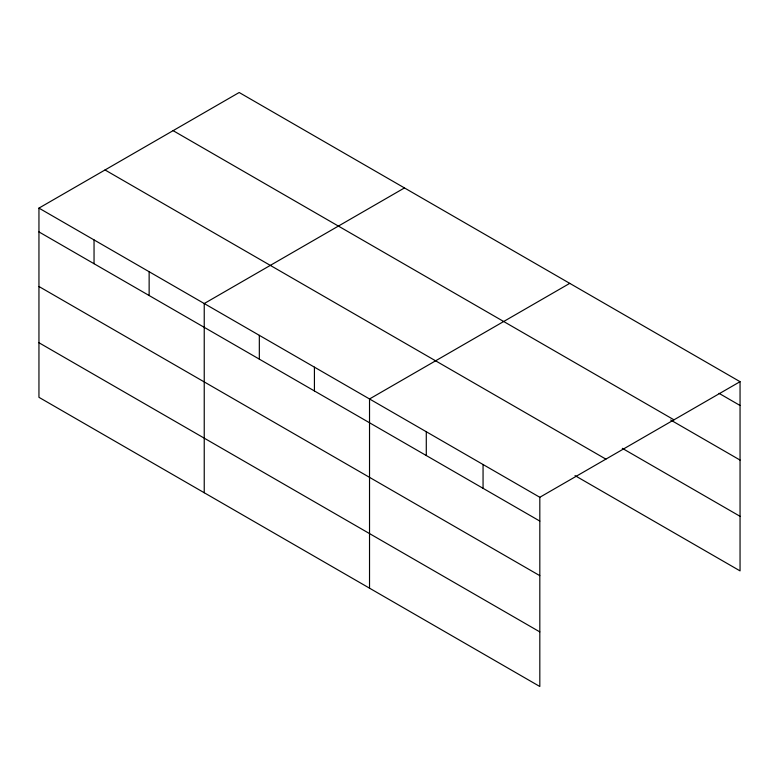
<?xml version="1.0" encoding="UTF-8"?>
<svg xmlns="http://www.w3.org/2000/svg" width="779" height="779" viewBox="0 0 779 779"><rect width="100%" height="100%" fill="white"/><g stroke="black" fill="none" stroke-linecap="round" stroke-linejoin="round"><path stroke-width="1.17" d="M38.95 208.11L539.818 497.284L539.818 686.494L38.95 397.319L38.95 208.11L239.182 92.506L740.05 381.681L740.05 570.89L575.009 475.609M404.467 187.934L204.234 303.537L204.234 492.747M569.751 283.361L369.528 398.965L369.528 588.174M539.818 497.284L740.05 381.681M719.027 393.337L740.05 405.479M173.104 130.648L673.971 419.823M670.67 420.008L740.05 460.068M622.314 448.334L740.05 516.311M105.029 169.958L605.896 459.133M38.95 231.908L539.818 521.083M38.95 286.497L539.818 575.671M38.95 342.731L539.818 631.905M483.058 464.508L483.058 488.306M426.288 431.732L426.288 455.53M314.424 367.152L314.424 390.951M259.329 335.34L259.329 359.138M149.14 271.725L149.14 295.523M94.045 239.913L94.045 263.711"/></g></svg>
